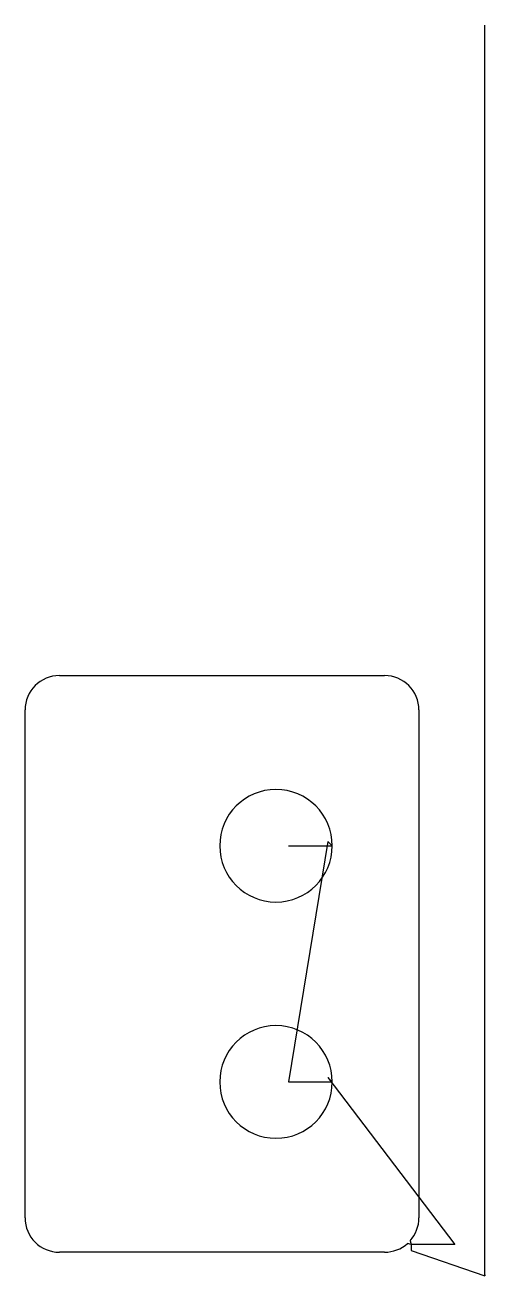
# Model space of a CAD drawing. Header units: metres. Extents: x 19 to 387, y 0 to 1000.
import ezdxf

# ---------------------------------------------------------------- set-up
doc = ezdxf.new("R2010")
doc.units = ezdxf.units.M

msp = doc.modelspace()

# ---------------------------------------------------------------- linework, layer by layer
at = {"layer": 'TOOL_0'}
for p, q in [((386.817, 999), (386.817, 1000)), ((386.817, 1), (386.817, 999)), ((46.497, 479.983), (306.487, 479.983)), ((18.998, 46.5), (18.998, 452.484)), ((333.986, 452.484), (333.986, 46.5)), ((261.156, 347.42), (229.691, 155.1)), ((229.692, 343.884), (264.692, 343.884)), ((264.692, 343.884), (261.156, 347.42)), ((229.691, 155.1), (264.691, 155.1)), ((264.691, 155.1), (261.155, 158.636)), ((261.155, 158.636), (362.741, 25.245)), ((327.741, 25.245), (324.842, 26.023)), ((326.963, 28.144), (327.741, 25.245)), ((362.741, 25.245), (327.741, 25.245)), ((327.741, 25.245), (327.741, 20.245)), ((327.741, 20.245), (386.817, 0)), ((306.487, 19.001), (46.497, 19.001)), ((386.817, 0), (386.817, 1)), ((386.817, 1), (386.817, 0)), ((386.817, 0), (386.817, 1)), ((386.817, 0), (386.817, 0))]:
    msp.add_line(p, q, dxfattribs=at)
for centre, radius, start, end in [((46.497, 452.484), 27.499, 90, 180), ((306.487, 452.484), 27.499, 0, 90), ((219.692, 343.884), 45, 0, 180), ((219.692, 343.884), 45, 180, 0), ((219.691, 155.1), 45, 0, 180), ((219.691, 155.1), 45, 180, 0), ((46.497, 46.5), 27.499, 180, 270), ((306.487, 46.5), 27.499, 318.124912, 0), ((306.487, 46.5), 27.499, 270, 311.872146)]:
    msp.add_arc(centre, radius, start, end, dxfattribs=at)

doc.saveas('drawing.dxf')
